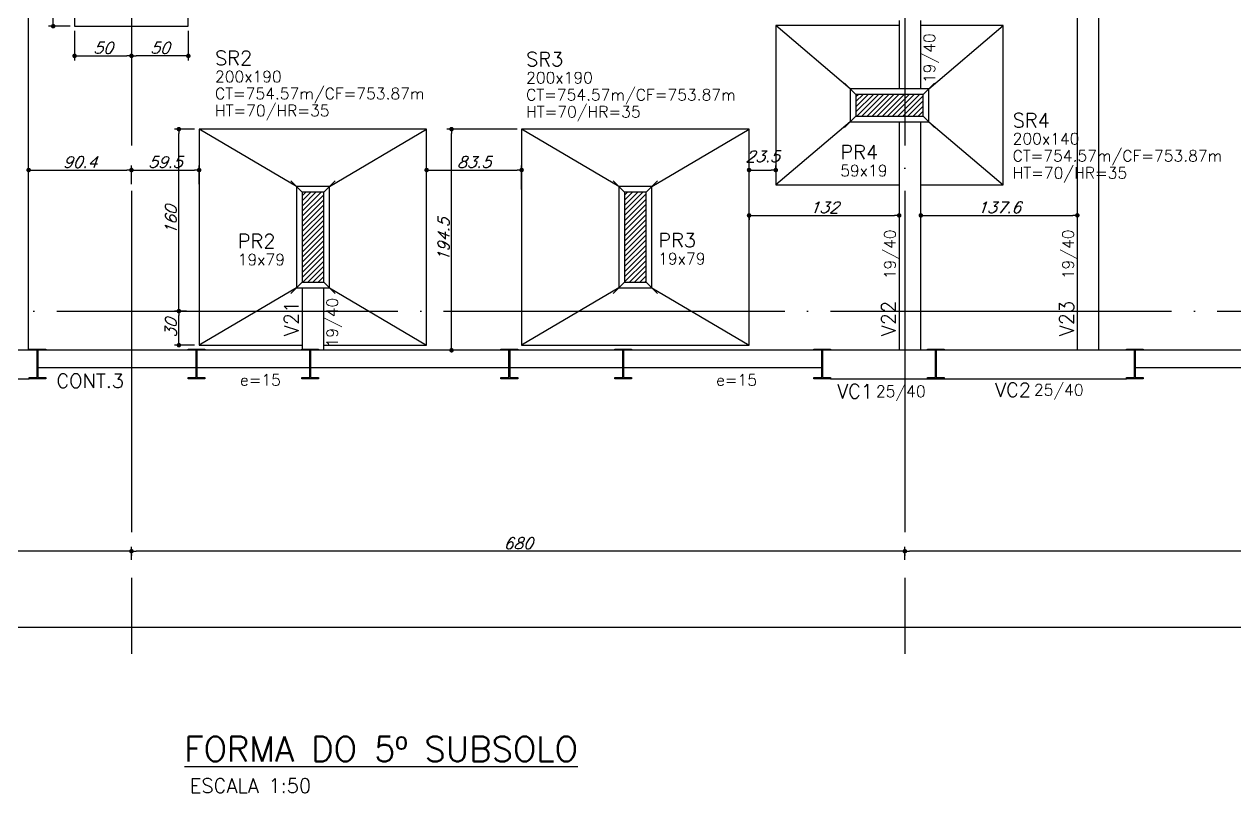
# Model space of a CAD drawing. Header units: millimetres. Extents: x -4137 to 5508, y -2380 to 3650.
# Drawn here: x -3394 to -2330, y -1309 to -633 of the extents above; entities that cross this region are included whole.
import ezdxf
from ezdxf.enums import TextEntityAlignment as Align

# ---------------------------------------------------------------- set-up
doc = ezdxf.new("R2010")
doc.units = ezdxf.units.MM
doc.header["$LTSCALE"] = 50
doc.linetypes.add('ACAD_ISO04W100', pattern=[30, 24, -3, 0, -3])
doc.linetypes.add('EIXO', pattern=[6.8, 6, -0.4, 0, -0.4])
doc.layers.add('A-DETL-MBND', color=5, linetype='Continuous', lineweight=9)
for name, color, linetype in [('AR-TEXTO_REGUA 120_1-200', 4, 'Continuous'), ('F-BLOCOS', 3, 'Continuous'), ('F-BLOCOS-NOME', 3, 'Continuous'), ('F-COTAS', 106, 'Continuous'), ('F-EIXO', 12, 'EIXO'), ('F-PARC-DIM', 2, 'Continuous'), ('F-PARC-NOME', 4, 'Continuous'), ('F-PILARES-DIM', 172, 'Continuous'), ('F-PILARES-HACH', 174, 'Continuous'), ('F-PILARES-N', 170, 'Continuous'), ('F-PILARES-NASCE', 4, 'Continuous'), ('F-PILARES-NOME', 170, 'Continuous'), ('F-PM_EST', 1, 'Continuous'), ('F-SAPATAS-DIM', 2, 'Continuous'), ('F-TEXTO', 6, 'Continuous'), ('F-VIGAS', 3, 'Continuous'), ('F-VIGAS-DIM', 2, 'Continuous'), ('F-VIGAS-NOME', 4, 'Continuous')]:
    doc.layers.add(name, color=color, linetype=linetype)
doc.styles.add('CP-TEXT-INCL', font='simplex.shx', dxfattribs={"oblique": 20})
doc.styles.add('MCP', font='simplex.shx')
doc.styles.add('ROMANS', font='simplex.shx')
doc.dimstyles.new('CP-COTAS-50', dxfattribs={"dimscale": 0.8, "dimtxt": 12.5, "dimasz": 5, "dimexe": 5, "dimexo": 5, "dimgap": 2.5, "dimtad": 1, "dimdec": 1, "dimdsep": 46, "dimtxsty": 'CP-TEXT-INCL', "dimblk1": 'DOT', "dimblk2": 'DOT', "dimsah": 1, "dimcen": 9, "dimclrd": 256, "dimclre": 256, "dimclrt": 256, "dimadec": 0, "dimazin": 0, "dimtfac": 1, "dimtdec": 1, "dimtmove": 2, "dimatfit": 3, "dimldrblk": 'DOT', "dimfxl": 0, "dimtolj": 1, "dimarcsym": 0})

# ---------------------------------------------------------------- blocks, each defined once
blk = doc.blocks.new('*U4')
at = {"layer": 'F-EIXO'}
blk.add_line((0, 0), (7197, 0), dxfattribs=at)
at = {"layer": 'F-TEXTO', "style": 'ROMANS'}
blk.add_attdef('EIXO', text='', height=17.5, dxfattribs=at).set_placement((-28.2072, 0), align=Align.MIDDLE_CENTER)
blk = doc.blocks.new('*U25')
at = {"layer": 'F-EIXO'}
blk.add_line((0, 0), (0, -3127.9), dxfattribs=at)
at = {"layer": 'F-TEXTO', "style": 'ROMANS'}
blk.add_attdef('EIXO', text='', height=17.5, rotation=360, dxfattribs=at).set_placement((0, 28.2), align=Align.MIDDLE_CENTER)
blk = doc.blocks.new('A$C10EB3C7A')
at = {"layer": 'F-EIXO', "linetype": 'Continuous'}
for name, p in [('*U25', (-3300, 1941.4)), ('*U25', (-2620, 1941.4)), ('*U4', (-3705.8, -885))]:
    blk.add_blockref(name, p, dxfattribs=at)
blk = doc.blocks.new('_DOT')
at = {"color": 0, "linetype": 'ByBlock'}
blk.add_line((-0.5, 0), (-1, 0), dxfattribs=at)
at = {"color": 0, "linetype": 'ByBlock', "const_width": 0.5}
blk.add_lwpolyline([(-0.25, 0, 1), (0.25, 0, 1)], format="xyb", close=True, dxfattribs=at)
blk = doc.blocks.new('*D34')
at = {"layer": 'DEFPOINTS', "color": 0, "linetype": 'Continuous', "transparency": 16777216}
for p in [(-3540, -934.5), (3264.5, -934.5), (3264.5, -1162.9)]:
    blk.add_point(p, dxfattribs=at)
at = {"layer": 'F-COTAS', "linetype": 'Continuous', "lineweight": -2, "transparency": 16777216}
for p, q in [((-3540, -938.5), (-3540, -1166.9)), ((3264.5, -938.5), (3264.5, -1166.9)), ((-3536, -1162.9), (3260.5, -1162.9))]:
    blk.add_line(p, q, dxfattribs=at)
at = {"layer": 'F-COTAS', "linetype": 'Continuous', "lineweight": -2, "transparency": 16777216, "xscale": 4, "yscale": 4, "zscale": 4, "rotation": 180}
blk.add_blockref('_DOT', (-3540, -1162.9), dxfattribs=at)
at = {"layer": 'F-COTAS', "linetype": 'Continuous', "lineweight": -2, "transparency": 16777216, "xscale": 4, "yscale": 4, "zscale": 4}
blk.add_blockref('_DOT', (3264.5, -1162.9), dxfattribs=at)
at = {"layer": 'F-COTAS', "linetype": 'Continuous', "transparency": 16777216, "insert": (-137.8, -1155.9), "char_height": 10, "attachment_point": 5, "style": 'CP-TEXT-INCL'}
blk.add_mtext('\\A1;6804.5', dxfattribs=at)
blk = doc.blocks.new('*D54')
at = {"layer": 'DEFPOINTS', "color": 0, "linetype": 'Continuous', "transparency": 16777216}
for p in [(-2620, -1096.2), (-2620, -1107.8), (-1940, -1107.8)]:
    blk.add_point(p, dxfattribs=at)
at = {"layer": 'F-COTAS', "linetype": 'Continuous', "lineweight": -2, "transparency": 16777216}
for p, q in [((-2620, -1103.8), (-2620, -1092.2)), ((-1944, -1096.2), (-2616, -1096.2)), ((-1940, -1103.8), (-1940, -1092.2))]:
    blk.add_line(p, q, dxfattribs=at)
at = {"layer": 'F-COTAS', "linetype": 'Continuous', "lineweight": -2, "transparency": 16777216, "xscale": 4, "yscale": 4, "zscale": 4, "rotation": 180}
blk.add_blockref('_DOT', (-2620, -1096.2), dxfattribs=at)
at = {"layer": 'F-COTAS', "linetype": 'Continuous', "lineweight": -2, "transparency": 16777216, "xscale": 4, "yscale": 4, "zscale": 4}
blk.add_blockref('_DOT', (-1940, -1096.2), dxfattribs=at)
at = {"layer": 'F-COTAS', "linetype": 'Continuous', "transparency": 16777216, "insert": (-2280, -1089.2), "char_height": 10, "attachment_point": 5, "style": 'CP-TEXT-INCL'}
blk.add_mtext('\\A1;680', dxfattribs=at)
blk = doc.blocks.new('*D55')
at = {"layer": 'DEFPOINTS', "color": 0, "linetype": 'Continuous', "transparency": 16777216}
for p in [(-3300, -1096.2), (-3300, -1107.8), (-2620, -1107.8)]:
    blk.add_point(p, dxfattribs=at)
at = {"layer": 'F-COTAS', "linetype": 'Continuous', "lineweight": -2, "transparency": 16777216}
for p, q in [((-3300, -1103.8), (-3300, -1092.2)), ((-2624, -1096.2), (-3296, -1096.2)), ((-2620, -1103.8), (-2620, -1092.2))]:
    blk.add_line(p, q, dxfattribs=at)
at = {"layer": 'F-COTAS', "linetype": 'Continuous', "lineweight": -2, "transparency": 16777216, "xscale": 4, "yscale": 4, "zscale": 4, "rotation": 180}
blk.add_blockref('_DOT', (-3300, -1096.2), dxfattribs=at)
at = {"layer": 'F-COTAS', "linetype": 'Continuous', "lineweight": -2, "transparency": 16777216, "xscale": 4, "yscale": 4, "zscale": 4}
blk.add_blockref('_DOT', (-2620, -1096.2), dxfattribs=at)
at = {"layer": 'F-COTAS', "linetype": 'Continuous', "transparency": 16777216, "insert": (-2960, -1089.2), "char_height": 10, "attachment_point": 5, "style": 'CP-TEXT-INCL'}
blk.add_mtext('\\A1;680', dxfattribs=at)
blk = doc.blocks.new('*D56')
at = {"layer": 'DEFPOINTS', "color": 0, "linetype": 'Continuous', "transparency": 16777216}
for p in [(-3540, -934.5), (-3540, -1096.2), (-3300, -1107.8)]:
    blk.add_point(p, dxfattribs=at)
at = {"layer": 'F-COTAS', "linetype": 'Continuous', "lineweight": -2, "transparency": 16777216}
for p, q in [((-3540, -938.5), (-3540, -1100.2)), ((-3304, -1096.2), (-3536, -1096.2)), ((-3300, -1103.8), (-3300, -1092.2))]:
    blk.add_line(p, q, dxfattribs=at)
at = {"layer": 'F-COTAS', "linetype": 'Continuous', "lineweight": -2, "transparency": 16777216, "xscale": 4, "yscale": 4, "zscale": 4, "rotation": 180}
blk.add_blockref('_DOT', (-3540, -1096.2), dxfattribs=at)
at = {"layer": 'F-COTAS', "linetype": 'Continuous', "lineweight": -2, "transparency": 16777216, "xscale": 4, "yscale": 4, "zscale": 4}
blk.add_blockref('_DOT', (-3300, -1096.2), dxfattribs=at)
at = {"layer": 'F-COTAS', "linetype": 'Continuous', "transparency": 16777216, "insert": (-3420, -1089.2), "char_height": 10, "attachment_point": 5, "style": 'CP-TEXT-INCL'}
blk.add_mtext('\\A1;240', dxfattribs=at)
blk = doc.blocks.new('*D92')
at = {"layer": 'DEFPOINTS', "color": 0, "linetype": 'Continuous', "transparency": 16777216}
for p in [(-3641.4, 1689.5), (-3290, 1689.5), (-3540, -934.5)]:
    blk.add_point(p, dxfattribs=at)
at = {"layer": 'F-COTAS', "linetype": 'Continuous', "lineweight": -2, "transparency": 16777216}
for p, q in [((-3294, 1689.5), (-3645.4, 1689.5)), ((-3641.4, -930.5), (-3641.4, 1685.5)), ((-3544, -934.5), (-3645.4, -934.5))]:
    blk.add_line(p, q, dxfattribs=at)
at = {"layer": 'F-COTAS', "linetype": 'Continuous', "lineweight": -2, "transparency": 16777216, "xscale": 4, "yscale": 4, "zscale": 4}
for p, rotation in [((-3641.4, 1689.5), 90), ((-3641.4, -934.5), 270)]:
    blk.add_blockref('_DOT', p, dxfattribs=dict(at, rotation=rotation))
at = {"layer": 'F-COTAS', "linetype": 'Continuous', "transparency": 16777216, "insert": (-3648.4, 377.5), "char_height": 10, "attachment_point": 5, "rotation": 90, "style": 'CP-TEXT-INCL'}
blk.add_mtext('\\A1;2624', dxfattribs=at)
blk = doc.blocks.new('*D213')
at = {"layer": 'DEFPOINTS', "color": 0, "transparency": 16777216}
for p in [(-3300, -761), (-3390.4, -768.9), (-3300, -768.9)]:
    blk.add_point(p, dxfattribs=at)
at = {"layer": 'F-COTAS', "lineweight": -2, "transparency": 16777216}
for p, q in [((-3390.4, -764.9), (-3390.4, -757)), ((-3386.4, -761), (-3304, -761)), ((-3300, -764.9), (-3300, -757))]:
    blk.add_line(p, q, dxfattribs=at)
at = {"layer": 'F-COTAS', "lineweight": -2, "transparency": 16777216, "xscale": 4, "yscale": 4, "zscale": 4, "rotation": 180}
blk.add_blockref('_DOT', (-3390.4, -761), dxfattribs=at)
at = {"layer": 'F-COTAS', "lineweight": -2, "transparency": 16777216, "xscale": 4, "yscale": 4, "zscale": 4}
blk.add_blockref('_DOT', (-3300, -761), dxfattribs=at)
at = {"layer": 'F-COTAS', "transparency": 16777216, "insert": (-3345.2, -754), "char_height": 10, "attachment_point": 5, "style": 'CP-TEXT-INCL'}
blk.add_mtext('\\A1;90.4', dxfattribs=at)
blk = doc.blocks.new('*D214')
at = {"layer": 'DEFPOINTS', "color": 0, "transparency": 16777216}
for p in [(-2957, -761), (-3040.5, -782.2), (-2957, -782.2)]:
    blk.add_point(p, dxfattribs=at)
at = {"layer": 'F-COTAS', "lineweight": -2, "transparency": 16777216}
for p, q in [((-3040.5, -778.2), (-3040.5, -757)), ((-3036.5, -761), (-2961, -761)), ((-2957, -778.2), (-2957, -757))]:
    blk.add_line(p, q, dxfattribs=at)
at = {"layer": 'F-COTAS', "lineweight": -2, "transparency": 16777216, "xscale": 4, "yscale": 4, "zscale": 4, "rotation": 180}
blk.add_blockref('_DOT', (-3040.5, -761), dxfattribs=at)
at = {"layer": 'F-COTAS', "lineweight": -2, "transparency": 16777216, "xscale": 4, "yscale": 4, "zscale": 4}
blk.add_blockref('_DOT', (-2957, -761), dxfattribs=at)
at = {"layer": 'F-COTAS', "transparency": 16777216, "insert": (-2998.8, -754), "char_height": 10, "attachment_point": 5, "style": 'CP-TEXT-INCL'}
blk.add_mtext('\\A1;83.5', dxfattribs=at)
blk = doc.blocks.new('*D215')
at = {"layer": 'DEFPOINTS', "color": 0, "transparency": 16777216}
for p in [(-2757, -765.2), (-2733.5, -761), (-2733.5, -765.2)]:
    blk.add_point(p, dxfattribs=at)
at = {"layer": 'F-COTAS', "lineweight": -2, "transparency": 16777216}
for p, q in [((-2757, -761.2), (-2757, -757)), ((-2753, -761), (-2737.5, -761)), ((-2733.5, -761.2), (-2733.5, -757))]:
    blk.add_line(p, q, dxfattribs=at)
at = {"layer": 'F-COTAS', "lineweight": -2, "transparency": 16777216, "xscale": 4, "yscale": 4, "zscale": 4, "rotation": 180}
blk.add_blockref('_DOT', (-2757, -761), dxfattribs=at)
at = {"layer": 'F-COTAS', "lineweight": -2, "transparency": 16777216, "xscale": 4, "yscale": 4, "zscale": 4}
blk.add_blockref('_DOT', (-2733.5, -761), dxfattribs=at)
at = {"layer": 'F-COTAS', "transparency": 16777216, "insert": (-2745.2, -749), "char_height": 10, "attachment_point": 5, "style": 'CP-TEXT-INCL'}
blk.add_mtext('\\A1;23.5', dxfattribs=at)
blk = doc.blocks.new('*D216')
at = {"layer": 'DEFPOINTS', "color": 0, "transparency": 16777216}
for p in [(-2757, -798.5), (-2625, -798.5), (-2625, -800.9)]:
    blk.add_point(p, dxfattribs=at)
at = {"layer": 'F-COTAS', "lineweight": -2, "transparency": 16777216}
for p, q in [((-2757, -802.5), (-2757, -804.9)), ((-2753, -800.9), (-2629, -800.9)), ((-2625, -802.5), (-2625, -804.9))]:
    blk.add_line(p, q, dxfattribs=at)
at = {"layer": 'F-COTAS', "lineweight": -2, "transparency": 16777216, "xscale": 4, "yscale": 4, "zscale": 4, "rotation": 180}
blk.add_blockref('_DOT', (-2757, -800.9), dxfattribs=at)
at = {"layer": 'F-COTAS', "lineweight": -2, "transparency": 16777216, "xscale": 4, "yscale": 4, "zscale": 4}
blk.add_blockref('_DOT', (-2625, -800.9), dxfattribs=at)
at = {"layer": 'F-COTAS', "transparency": 16777216, "insert": (-2691, -793.9), "char_height": 10, "attachment_point": 5, "style": 'CP-TEXT-INCL'}
blk.add_mtext('\\A1;132', dxfattribs=at)
blk = doc.blocks.new('*D217')
at = {"layer": 'DEFPOINTS', "color": 0, "transparency": 16777216}
for p in [(-2606, -800.851442), (-2468.42, -800.851442), (-2468.42, -800.851442)]:
    blk.add_point(p, dxfattribs=at)
at = {"layer": 'F-COTAS', "lineweight": -2, "transparency": 16777216}
blk.add_line((-2602, -800.851442), (-2472.42, -800.851442), dxfattribs=at)
at = {"layer": 'F-COTAS', "lineweight": -2, "transparency": 16777216, "xscale": 4, "yscale": 4, "zscale": 4, "rotation": 180}
blk.add_blockref('_DOT', (-2606, -800.851442), dxfattribs=at)
at = {"layer": 'F-COTAS', "lineweight": -2, "transparency": 16777216, "xscale": 4, "yscale": 4, "zscale": 4}
blk.add_blockref('_DOT', (-2468.42, -800.851442), dxfattribs=at)
at = {"layer": 'F-COTAS', "transparency": 16777216, "insert": (-2537.21, -793.851442), "char_height": 10, "attachment_point": 5, "style": 'CP-TEXT-INCL'}
blk.add_mtext('\\A1;137.6', dxfattribs=at)
blk = doc.blocks.new('*D244')
at = {"layer": 'DEFPOINTS', "color": 0, "transparency": 16777216}
for p in [(-3258.3, -885), (-3250.4, -885), (-3240.5, -915)]:
    blk.add_point(p, dxfattribs=at)
at = {"layer": 'F-COTAS', "lineweight": -2, "transparency": 16777216}
for p, q in [((-3254.4, -885), (-3262.3, -885)), ((-3258.3, -911), (-3258.3, -889)), ((-3244.5, -915), (-3262.3, -915))]:
    blk.add_line(p, q, dxfattribs=at)
at = {"layer": 'F-COTAS', "lineweight": -2, "transparency": 16777216, "xscale": 4, "yscale": 4, "zscale": 4}
for p, rotation in [((-3258.3, -885), 90), ((-3258.3, -915), 270)]:
    blk.add_blockref('_DOT', p, dxfattribs=dict(at, rotation=rotation))
at = {"layer": 'F-COTAS', "transparency": 16777216, "insert": (-3265.3, -900), "char_height": 10, "attachment_point": 5, "rotation": 90, "style": 'CP-TEXT-INCL'}
blk.add_mtext('\\A1;30', dxfattribs=at)
blk = doc.blocks.new('*D245')
at = {"layer": 'DEFPOINTS', "color": 0, "transparency": 16777216}
for p in [(-3258.3, -725), (-3240.5, -725), (-3247.6, -885)]:
    blk.add_point(p, dxfattribs=at)
at = {"layer": 'F-COTAS', "lineweight": -2, "transparency": 16777216}
for p, q in [((-3244.5, -725), (-3262.3, -725)), ((-3258.3, -881), (-3258.3, -729)), ((-3251.6, -885), (-3262.3, -885))]:
    blk.add_line(p, q, dxfattribs=at)
at = {"layer": 'F-COTAS', "lineweight": -2, "transparency": 16777216, "xscale": 4, "yscale": 4, "zscale": 4}
for p, rotation in [((-3258.3, -725), 90), ((-3258.3, -885), 270)]:
    blk.add_blockref('_DOT', p, dxfattribs=dict(at, rotation=rotation))
at = {"layer": 'F-COTAS', "transparency": 16777216, "insert": (-3265.3, -805), "char_height": 10, "attachment_point": 5, "rotation": 90, "style": 'CP-TEXT-INCL'}
blk.add_mtext('\\A1;160', dxfattribs=at)
blk = doc.blocks.new('*D246')
at = {"layer": 'DEFPOINTS', "color": 0, "transparency": 16777216}
for p in [(-3240.5, -761), (-3300, -777.3), (-3240.5, -777.3)]:
    blk.add_point(p, dxfattribs=at)
at = {"layer": 'F-COTAS', "lineweight": -2, "transparency": 16777216}
for p, q in [((-3300, -773.3), (-3300, -757)), ((-3296, -761), (-3244.5, -761)), ((-3240.5, -773.3), (-3240.5, -757))]:
    blk.add_line(p, q, dxfattribs=at)
at = {"layer": 'F-COTAS', "lineweight": -2, "transparency": 16777216, "xscale": 4, "yscale": 4, "zscale": 4, "rotation": 180}
blk.add_blockref('_DOT', (-3300, -761), dxfattribs=at)
at = {"layer": 'F-COTAS', "lineweight": -2, "transparency": 16777216, "xscale": 4, "yscale": 4, "zscale": 4}
blk.add_blockref('_DOT', (-3240.5, -761), dxfattribs=at)
at = {"layer": 'F-COTAS', "transparency": 16777216, "insert": (-3270.3, -754), "char_height": 10, "attachment_point": 5, "style": 'CP-TEXT-INCL'}
blk.add_mtext('\\A1;59.5', dxfattribs=at)
blk = doc.blocks.new('*D247')
at = {"layer": 'DEFPOINTS', "color": 0, "transparency": 16777216}
for p in [(-3350, -634.5), (-3300, -647.4), (-3300, -660.6)]:
    blk.add_point(p, dxfattribs=at)
at = {"layer": 'F-COTAS', "lineweight": -2, "transparency": 16777216}
for p, q in [((-3350, -638.5), (-3350, -664.6)), ((-3300, -651.4), (-3300, -664.6)), ((-3346, -660.6), (-3304, -660.6))]:
    blk.add_line(p, q, dxfattribs=at)
at = {"layer": 'F-COTAS', "lineweight": -2, "transparency": 16777216, "xscale": 4, "yscale": 4, "zscale": 4, "rotation": 180}
blk.add_blockref('_DOT', (-3350, -660.6), dxfattribs=at)
at = {"layer": 'F-COTAS', "lineweight": -2, "transparency": 16777216, "xscale": 4, "yscale": 4, "zscale": 4}
blk.add_blockref('_DOT', (-3300, -660.6), dxfattribs=at)
at = {"layer": 'F-COTAS', "transparency": 16777216, "insert": (-3325, -653.6), "char_height": 10, "attachment_point": 5, "style": 'CP-TEXT-INCL'}
blk.add_mtext('\\A1;50', dxfattribs=at)
blk = doc.blocks.new('*D248')
at = {"layer": 'DEFPOINTS', "color": 0, "transparency": 16777216}
for p in [(-3250, -634.5), (-3300, -651.3), (-3300, -660.6)]:
    blk.add_point(p, dxfattribs=at)
at = {"layer": 'F-COTAS', "lineweight": -2, "transparency": 16777216}
for p, q in [((-3250, -638.5), (-3250, -664.6)), ((-3300, -655.3), (-3300, -664.6)), ((-3254, -660.6), (-3296, -660.6))]:
    blk.add_line(p, q, dxfattribs=at)
at = {"layer": 'F-COTAS', "lineweight": -2, "transparency": 16777216, "xscale": 4, "yscale": 4, "zscale": 4, "rotation": 180}
blk.add_blockref('_DOT', (-3300, -660.6), dxfattribs=at)
at = {"layer": 'F-COTAS', "lineweight": -2, "transparency": 16777216, "xscale": 4, "yscale": 4, "zscale": 4}
blk.add_blockref('_DOT', (-3250, -660.6), dxfattribs=at)
at = {"layer": 'F-COTAS', "transparency": 16777216, "insert": (-3275, -653.6), "char_height": 10, "attachment_point": 5, "style": 'CP-TEXT-INCL'}
blk.add_mtext('\\A1;50', dxfattribs=at)
blk = doc.blocks.new('*D249')
at = {"layer": 'DEFPOINTS', "color": 0, "transparency": 16777216}
for p in [(-3368.8, -484.5), (-3363.3, -484.5), (-3350, -634.5)]:
    blk.add_point(p, dxfattribs=at)
at = {"layer": 'F-COTAS', "lineweight": -2, "transparency": 16777216}
for p, q in [((-3367.3, -484.5), (-3372.8, -484.5)), ((-3368.8, -630.5), (-3368.8, -488.5)), ((-3354, -634.5), (-3372.8, -634.5))]:
    blk.add_line(p, q, dxfattribs=at)
at = {"layer": 'F-COTAS', "lineweight": -2, "transparency": 16777216, "xscale": 4, "yscale": 4, "zscale": 4}
for p, rotation in [((-3368.8, -484.5), 90), ((-3368.8, -634.5), 270)]:
    blk.add_blockref('_DOT', p, dxfattribs=dict(at, rotation=rotation))
at = {"layer": 'F-COTAS', "transparency": 16777216, "insert": (-3375.8, -559.5), "char_height": 10, "attachment_point": 5, "rotation": 90, "style": 'CP-TEXT-INCL'}
blk.add_mtext('\\A1;150', dxfattribs=at)
blk = doc.blocks.new('*D266')
at = {"layer": 'DEFPOINTS', "color": 0, "transparency": 16777216}
for p in [(-3018.6, -725), (-2957, -725), (-2981.4, -919.5)]:
    blk.add_point(p, dxfattribs=at)
at = {"layer": 'F-COTAS', "lineweight": -2, "transparency": 16777216}
for p, q in [((-2961, -725), (-3022.6, -725)), ((-3018.6, -915.5), (-3018.6, -729)), ((-2985.4, -919.5), (-3022.6, -919.5))]:
    blk.add_line(p, q, dxfattribs=at)
at = {"layer": 'F-COTAS', "lineweight": -2, "transparency": 16777216, "xscale": 4, "yscale": 4, "zscale": 4}
for p, rotation in [((-3018.6, -725), 90), ((-3018.6, -919.5), 270)]:
    blk.add_blockref('_DOT', p, dxfattribs=dict(at, rotation=rotation))
at = {"layer": 'F-COTAS', "transparency": 16777216, "insert": (-3025.6, -822.2), "char_height": 10, "attachment_point": 5, "rotation": 90, "style": 'CP-TEXT-INCL'}
blk.add_mtext('\\A1;194.5', dxfattribs=at)
blk = doc.blocks.new('Pilares W Gerdau - W250X38_5-1575596-Térreo')
at = {"layer": 'F-PM_EST'}
for p, q in [((-7.35, 11.98), (-7.35, 13.1)), ((-7.35, 13.1), (7.35, 13.1)), ((-7.35, 13.1), (7.35, 13.1)), ((-7.35, 11.98), (-7.35, 13.1)), ((-0.33, 11.98), (-7.35, 11.98)), ((-0.33, 11.98), (-7.35, 11.98)), ((-0.33, -11.98), (-0.33, 11.98)), ((-0.33, -11.98), (-0.33, 11.98)), ((7.35, 11.98), (0.33, 11.98)), ((0.33, 11.98), (0.33, -11.98)), ((0.33, 11.98), (0.33, -11.98)), ((7.35, 11.98), (0.33, 11.98)), ((7.35, 13.1), (7.35, 11.98)), ((7.35, 13.1), (7.35, 11.98)), ((-7.35, -13.1), (-7.35, -11.98)), ((-7.35, -11.98), (-0.33, -11.98)), ((-7.35, -11.98), (-0.33, -11.98)), ((-7.35, -13.1), (-7.35, -11.98)), ((7.35, -13.1), (-7.35, -13.1)), ((7.35, -13.1), (-7.35, -13.1)), ((0.33, -11.98), (7.35, -11.98)), ((0.33, -11.98), (7.35, -11.98)), ((7.35, -11.98), (7.35, -13.1)), ((7.35, -11.98), (7.35, -13.1))]:
    blk.add_line(p, q, dxfattribs=at)
blk = doc.blocks.new('Pilares W Gerdau - W250X38_5-1575712-Térreo')
at = {"layer": 'F-PM_EST'}
for p, q in [((-7.35, 11.98), (-7.35, 13.1)), ((-7.35, 13.1), (7.35, 13.1)), ((-7.35, 13.1), (7.35, 13.1)), ((-7.35, 11.98), (-7.35, 13.1)), ((-0.33, 11.98), (-7.35, 11.98)), ((-0.33, 11.98), (-7.35, 11.98)), ((-0.33, -11.98), (-0.33, 11.98)), ((-0.33, -11.98), (-0.33, 11.98)), ((7.35, 11.98), (0.33, 11.98)), ((0.33, 11.98), (0.33, -11.98)), ((0.33, 11.98), (0.33, -11.98)), ((7.35, 11.98), (0.33, 11.98)), ((7.35, 13.1), (7.35, 11.98)), ((7.35, 13.1), (7.35, 11.98)), ((-7.35, -13.1), (-7.35, -11.98)), ((-7.35, -11.98), (-0.33, -11.98)), ((-7.35, -11.98), (-0.33, -11.98)), ((-7.35, -13.1), (-7.35, -11.98)), ((7.35, -13.1), (-7.35, -13.1)), ((7.35, -13.1), (-7.35, -13.1)), ((0.33, -11.98), (7.35, -11.98)), ((0.33, -11.98), (7.35, -11.98)), ((7.35, -11.98), (7.35, -13.1)), ((7.35, -11.98), (7.35, -13.1))]:
    blk.add_line(p, q, dxfattribs=at)
blk = doc.blocks.new('A$C1CCB5D26')
at = {"layer": 'A-DETL-MBND', "rotation": 180}
for name, p in [('Pilares W Gerdau - W250X38_5-1575596-Térreo', (-3382.7, -931.5)), ('Pilares W Gerdau - W250X38_5-1575596-Térreo', (-3242.8, -931.5)), ('Pilares W Gerdau - W250X38_5-1575596-Térreo', (-3142.8, -931.5)), ('Pilares W Gerdau - W250X38_5-1575712-Térreo', (-2967.8, -931.5)), ('Pilares W Gerdau - W250X38_5-1575712-Térreo', (-2867.8, -931.5)), ('Pilares W Gerdau - W250X38_5-1575712-Térreo', (-2692.8, -931.5)), ('Pilares W Gerdau - W250X38_5-1575712-Térreo', (-2592.8, -931.5)), ('Pilares W Gerdau - W250X38_5-1575712-Térreo', (-2417.8, -931.5))]:
    blk.add_blockref(name, p, dxfattribs=at)

msp = doc.modelspace()

# ---------------------------------------------------------------- hatches: boundary and pattern name
at = {"layer": 'F-PILARES-HACH', "linetype": 'Continuous'}
h = msp.add_hatch(dxfattribs=at)
h.set_pattern_fill('ANSI31', color=256, style=0)
h.paths.add_polyline_path([(-2663, -713.5), (-2604, -713.5), (-2604, -694.5), (-2663, -694.5)], flags=16)
h = msp.add_hatch(dxfattribs=at)
h.set_pattern_fill('ANSI31', color=256, style=0)
h.paths.add_polyline_path([(-3150, -859.5), (-3131, -859.5), (-3131, -780.5), (-3150, -780.5)], flags=16)
h = msp.add_hatch(dxfattribs=at)
h.set_pattern_fill('ANSI31', color=256, style=0)
h.paths.add_polyline_path([(-2866.5, -859.5), (-2847.5, -859.5), (-2847.5, -780.5), (-2866.5, -780.5)], flags=16)

# ---------------------------------------------------------------- linework, layer by layer
at = {"layer": 'F-BLOCOS', "linetype": 'Continuous'}
for points in [[(-3250, -634.5), (-3250, -334.5), (-3350, -334.5), (-3350, -634.5), (-3250, -634.5)], [(-2733.5, -634), (-2733.5, -774)], [(-2625, -634), (-2733.5, -634)], [(-2668, -689.5), (-2733.5, -634)], [(-2533.5, -634), (-2606, -634)], [(-2599, -689.5), (-2533.5, -634)], [(-2533.5, -774), (-2533.5, -634)], [(-2668, -718.5), (-2599, -718.5), (-2599, -689.5), (-2668, -689.5), (-2668, -718.5)], [(-2668, -718.5), (-2733.5, -774)], [(-2599, -718.5), (-2533.5, -774)], [(-3040.5, -725), (-3240.5, -725)], [(-3240.5, -725), (-3240.5, -915)], [(-3155, -775.5), (-3240.5, -725)], [(-3126, -775.5), (-3040.5, -725)], [(-3040.5, -915), (-3040.5, -725)], [(-2757, -725), (-2957, -725)], [(-2957, -725), (-2957, -915)], [(-2871.5, -775.5), (-2957, -725)], [(-2842.5, -775.5), (-2757, -725)], [(-2757, -915), (-2757, -725)], [(-3155, -864.5), (-3126, -864.5), (-3126, -775.5), (-3155, -775.5), (-3155, -864.5)], [(-2871.5, -864.5), (-2842.5, -864.5), (-2842.5, -775.5), (-2871.5, -775.5), (-2871.5, -864.5)], [(-2733.5, -774), (-2625, -774)], [(-2606, -774), (-2533.5, -774)], [(-3155, -864.5), (-3240.5, -915)], [(-3126, -864.5), (-3040.5, -915)], [(-2871.5, -864.5), (-2957, -915)], [(-2842.5, -864.5), (-2757, -915)], [(-3240.5, -915), (-3150, -915)], [(-3131, -915), (-3040.5, -915)], [(-2957, -915), (-2757, -915)]]:
    msp.add_lwpolyline(points, dxfattribs=at)
at = {"layer": 'F-PILARES-N'}
for points in [[(-2663, -713.5), (-2604, -713.5), (-2604, -694.5), (-2663, -694.5), (-2663, -713.5)], [(-3150, -859.5), (-3131, -859.5), (-3131, -780.5), (-3150, -780.5), (-3150, -859.5)], [(-2866.5, -859.5), (-2847.5, -859.5), (-2847.5, -780.5), (-2866.5, -780.5), (-2866.5, -859.5)]]:
    msp.add_lwpolyline(points, dxfattribs=at)
at = {"layer": 'F-PILARES-NASCE'}
for p, q in [((-2663, -694.5), (-2673, -684.5)), ((-2604, -694.5), (-2594, -684.5)), ((-2663, -713.5), (-2673, -723.5)), ((-2604, -713.5), (-2594, -723.5)), ((-3150, -780.5), (-3160, -770.5)), ((-3131, -780.5), (-3121, -770.5)), ((-2866.5, -780.5), (-2876.5, -770.5)), ((-2847.5, -780.5), (-2837.5, -770.5)), ((-3150, -859.5), (-3160, -869.5)), ((-3131, -859.5), (-3121, -869.5)), ((-2866.5, -859.5), (-2876.5, -869.5)), ((-2847.5, -859.5), (-2837.5, -869.5))]:
    msp.add_line(p, q, dxfattribs=at)
at = {"layer": 'F-VIGAS'}
for p, q in [((-3510.27, -944.5), (-3389.97, -944.5)), ((-2685.45, -944.65), (-2425.15, -944.65))]:
    msp.add_line(p, q, dxfattribs=at)
for points in [[(-1264.5, -524.5), (-1264.5, -919.5), (-3525, -919.5), (-3525, 1423.988), (-3299.488, 1649.5), (-3290, 1649.5)], [(-2449.42, -919.5), (-2449.42, -389.5)], [(-3390.42, -696), (-3390.42, -408.5)], [(-2468.42, -408.5), (-2468.42, -919.5)], [(-2418.13, -934.5), (-1249.5, -934.5), (-1249.5, -524.5)], [(-2625, -629.5), (-2625, -689.5)], [(-2606, -689.5), (-2606, -629.5)], [(-3390.42, -919.5), (-3390.42, -696)], [(-2625, -718.5), (-2625, -919.5)], [(-2606, -919.5), (-2606, -718.5)], [(-3150, -864.5), (-3150, -919.5)], [(-3131, -919.5), (-3131, -864.5)], [(-3382.95, -934.5), (-2692.47, -934.5)]]:
    msp.add_lwpolyline(points, dxfattribs=at)

# ---------------------------------------------------------------- block references
at = {"layer": 'F-COTAS', "linetype": 'ACAD_ISO04W100', "lineweight": 100}
msp.add_blockref('A$C1CCB5D26', (0, 0), dxfattribs=at)
at = {"layer": 'F-EIXO'}
msp.add_blockref('A$C10EB3C7A', (0, 0), dxfattribs=at)

# ---------------------------------------------------------------- texts
at = {"layer": 'AR-TEXTO_REGUA 120_1-200', "color": 2, "style": 'ROMANS'}
msp.add_text('ESCALA 1:50', height=12.5, dxfattribs=at).set_placement((-3248.662, -1308.59))
at = {"layer": 'F-BLOCOS-NOME', "linetype": 'Continuous', "style": 'MCP'}
for s, p in [('SR2', (-3226.552, -668.758)), ('SR3', (-2953.02, -669.795)), ('SR4', (-2525.281, -723.499))]:
    msp.add_text(s, height=12.5, dxfattribs=at).set_placement(p)
at = {"layer": 'F-PARC-DIM', "style": 'MCP'}
for p in [(-3204.6, -950.576), (-2786.028, -950.576)]:
    msp.add_text('e=15', height=10, dxfattribs=at).set_placement(p)
at = {"layer": 'F-PARC-NOME', "style": 'MCP'}
msp.add_text('CONT.3', height=12.5, dxfattribs=at).set_placement((-3366.03, -952.576))
at = {"layer": 'F-PILARES-DIM', "linetype": 'Continuous', "style": 'MCP'}
for s, p in [('59x19', (-2676.83, -766.508)), ('19x79', (-3206.607, -844.72)), ('19x79', (-2836.86, -843.912))]:
    msp.add_text(s, height=10, dxfattribs=at).set_placement(p)
at = {"layer": 'F-PILARES-NOME', "linetype": 'Continuous', "style": 'MCP'}
for s, p in [('PR4', (-2676.83, -751.508)), ('PR2', (-3206.607, -829.72)), ('PR3', (-2836.86, -828.912))]:
    msp.add_text(s, height=12.5, dxfattribs=at).set_placement(p)
at = {"layer": 'F-SAPATAS-DIM', "linetype": 'Continuous', "style": 'MCP'}
for s, p in [('200x190', (-3226.552, -683.758)), ('200x190', (-2953.02, -684.794)), ('CT=754.57m/CF=753.87m', (-3226.552, -698.758)), ('CT=754.57m/CF=753.87m', (-2953.02, -699.794)), ('HT=70/HR=35', (-3226.552, -713.758)), ('HT=70/HR=35', (-2953.02, -714.794)), ('200x140', (-2525.281, -738.499)), ('CT=754.57m/CF=753.87m', (-2525.281, -753.499)), ('HT=70/HR=35', (-2525.281, -768.499))]:
    msp.add_text(s, height=10, dxfattribs=at).set_placement(p)
at = {"layer": 'F-TEXTO', "style": 'ROMANS'}
msp.add_text('%%UFORMA DO 5º SUBSOLO', height=21.875, dxfattribs=at).set_placement((-3253.502, -1280.978))
at = {"layer": 'F-VIGAS-DIM', "linetype": 'Continuous', "style": 'MCP'}
for p in [(-2593.5, -684.5), (-2628.125, -857), (-2471.545, -857), (-3118.5, -917)]:
    msp.add_text('19/40', height=10, rotation=90, dxfattribs=at).set_placement(p)
for p in [(-2645.458, -960.577), (-2506.606, -959.337)]:
    msp.add_text('25/40', height=10, dxfattribs=at).set_placement(p)
at = {"layer": 'F-VIGAS-NOME', "linetype": 'Continuous', "style": 'MCP'}
for s, p in [('V21', (-3153.125, -907)), ('V22', (-2628.125, -907)), ('V23', (-2471.545, -907))]:
    msp.add_text(s, height=12.5, rotation=90, dxfattribs=at).set_placement(p)
for s, p in [('VC1', (-2679.617, -961.732)), ('VC2', (-2540.765, -960.492))]:
    msp.add_text(s, height=12.5, dxfattribs=at).set_placement(p)

# ---------------------------------------------------------------- dimensions: what is measured, and where the dimension line sits
at = {"layer": 'F-COTAS', "linetype": 'Continuous'}
dim = msp.add_linear_dim(base=(-3641.383, 1689.5), p1=(-3540, -934.5), p2=(-3290, 1689.5), angle=90, dimstyle='CP-COTAS-50', dxfattribs=at)
dim.commit()
dim.dimension.update_dxf_attribs({"geometry": '*D92', "text_midpoint": (-3648.383, 377.5)})
at = {"layer": 'F-COTAS'}
for base, p1, p2, picture, middle in [((-3368.847, -484.5), (-3350, -634.5), (-3363.27, -484.5), '*D249', (-3375.847, -559.5)), ((-3258.254, -725), (-3247.611, -885), (-3240.5, -725), '*D245', (-3265.254, -805)), ((-3018.553, -725), (-2981.419, -919.5), (-2957, -725), '*D266', (-3025.553, -822.25)), ((-3258.254, -885), (-3240.5, -915), (-3250.358, -885), '*D244', (-3265.254, -900))]:
    dim = msp.add_linear_dim(base=base, p1=p1, p2=p2, angle=90, dimstyle='CP-COTAS-50', dxfattribs=at)
    dim.commit()
    dim.dimension.update_dxf_attribs({"geometry": picture, "text_midpoint": middle})
for base, p1, p2, picture, middle in [((-3300, -660.649), (-3350, -634.5), (-3300, -647.441), '*D247', (-3325, -653.649)), ((-3300, -660.649), (-3250, -634.5), (-3300, -651.264), '*D248', (-3275, -653.649)), ((-2733.5, -761.025), (-2757, -765.198), (-2733.5, -765.198), '*D215', (-2745.25, -749.025)), ((-3300, -761.025), (-3390.42, -768.856), (-3300, -768.856), '*D213', (-3345.21, -754.025)), ((-3240.5, -761.025), (-3300, -777.251), (-3240.5, -777.251), '*D246', (-3270.25, -754.025)), ((-2957, -761.025), (-3040.5, -782.214), (-2957, -782.214), '*D214', (-2998.75, -754.025)), ((-2625, -800.851), (-2757, -798.536), (-2625, -798.536), '*D216', (-2691, -793.851)), ((-2468.42, -800.851), (-2606, -800.851), (-2468.42, -800.851), '*D217', (-2537.21, -793.851))]:
    dim = msp.add_linear_dim(base=base, p1=p1, p2=p2, dimstyle='CP-COTAS-50', dxfattribs=at)
    dim.commit()
    dim.dimension.update_dxf_attribs({"geometry": picture, "text_midpoint": middle})
at = {"layer": 'F-COTAS', "linetype": 'Continuous'}
for base, p1, p2, picture, middle in [((3264.5, -1162.867), (-3540, -934.5), (3264.5, -934.5), '*D34', (-137.75, -1155.867)), ((-3540, -1096.152), (-3300, -1107.806), (-3540, -934.5), '*D56', (-3420, -1089.152)), ((-3300, -1096.152), (-2620, -1107.806), (-3300, -1107.806), '*D55', (-2960, -1089.152)), ((-2620, -1096.152), (-1940, -1107.806), (-2620, -1107.806), '*D54', (-2280, -1089.152))]:
    dim = msp.add_linear_dim(base=base, p1=p1, p2=p2, dimstyle='CP-COTAS-50', dxfattribs=at)
    dim.commit()
    dim.dimension.update_dxf_attribs({"geometry": picture, "text_midpoint": middle})

doc.saveas('drawing.dxf')
